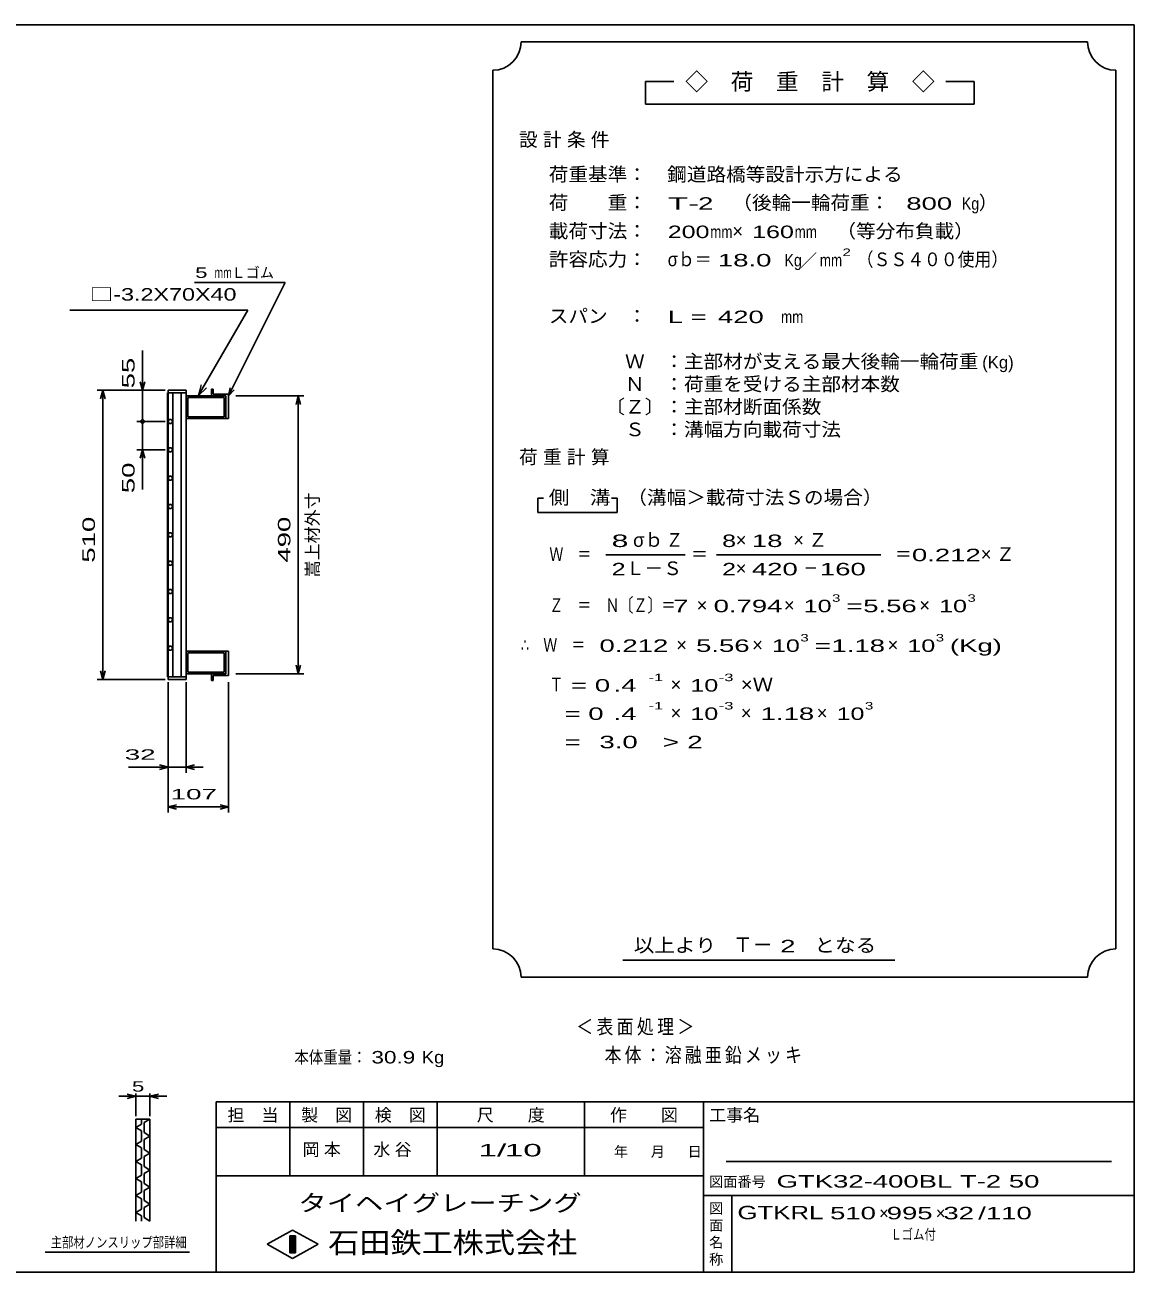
# Model space of a CAD drawing. Units: millimetres, scale not verified. Extents: x -1820 to 1731, y -1282 to 1054.
# Drawn here: x -227 to 1731, y -1146 to 1054 of the extents above; entities that cross this region are included whole.
import ezdxf
from ezdxf.enums import TextEntityAlignment as Align

# ---------------------------------------------------------------- set-up
doc = ezdxf.new("R2010")
doc.units = ezdxf.units.MM
doc.header["$LTSCALE"] = 10
for name, color, linetype, lineweight in [('0_2', 150, 'Continuous', 25), ('16', 3, 'Continuous', 25), ('22', 4, 'Continuous', 25), ('24', 2, 'Continuous', 25), ('32', 4, 'Continuous', 25)]:
    doc.layers.add(name, color=color, linetype=linetype, lineweight=lineweight)
doc.styles.add('ベクトル', font='')
doc.styles.get('ベクトル').set_extended_font_data('ベクトル')

msp = doc.modelspace()

# ---------------------------------------------------------------- linework, layer by layer
at = {"layer": '0_2'}
for p, q in [((-1729, 1053.5), (1731, 1053.5)), ((1731, 1053.5), (1731, -1146.5)), ((1731, -846.5), (111, -846.5)), ((111, -846.5), (111, -1146.5)), ((241, -846.5), (241, -976.5)), ((371, -976.5), (371, -846.5)), ((501, -846.5), (501, -976.5)), ((761, -976.5), (761, -846.5)), ((971, -846.5), (971, -1146.5)), ((971, -891.5), (111, -891.5)), ((1691, -951.5), (1011, -951.5)), ((111, -976.5), (971, -976.5)), ((971, -1011.5), (1731, -1011.5)), ((1021, -1146.5), (1021, -1011.5)), ((201, -1097.5), (246, -1072.5)), ((246, -1072.5), (291, -1097.5)), ((246, -1122.5), (201, -1097.5)), ((241, -1082.5), (251, -1082.5)), ((241, -1112.5), (241, -1082.5)), ((241, -1082.5), (243, -1082.5)), ((243, -1082.5), (243, -1112.5)), ((245, -1112.5), (245, -1082.5)), ((245, -1082.5), (247, -1082.5)), ((291, -1097.5), (246, -1122.5)), ((247, -1082.5), (247, -1112.5)), ((249, -1112.5), (249, -1082.5)), ((249, -1082.5), (251, -1082.5)), ((251, -1082.5), (251, -1112.5)), ((251, -1082.5), (251, -1112.5)), ((251, -1112.5), (241, -1112.5)), ((243, -1112.5), (245, -1112.5)), ((247, -1112.5), (249, -1112.5)), ((1731, -1146.5), (-1729, -1146.5))]:
    msp.add_line(p, q, dxfattribs=at)
at = {"layer": '16'}
for p, q in [((25.3, -96.5), (25.3, 404.5)), ((25.3, 404.5), (26, 404.5)), ((58, 409), (26, 409)), ((26, 409), (26, 404.5)), ((26, 404.5), (58, 404.5)), ((26, 404.5), (26, -96.5)), ((58, 404.5), (26, 404.5)), ((34.5, 404.5), (34.5, -96.5)), ((49.5, -96.5), (49.5, 404.5)), ((58, 404.5), (58, 409)), ((58, -96.5), (58, 404.5)), ((58, 399), (128, 399)), ((58, 359), (58, 399)), ((61, 396), (125, 396)), ((61, 362), (61, 396)), ((106, 411), (103, 411)), ((103, 411), (103, 399)), ((103, 399), (128, 399)), ((106, 402), (106, 411)), ((133, 402), (106, 402)), ((125, 396), (125, 362)), ((128, 399), (128, 359)), ((128, 399), (128, 359)), ((133, 359), (133, 402)), ((27.98, 357.45), (26, 353.97)), ((26, 353.97), (28.02, 350.52)), ((31.98, 357.48), (27.98, 357.45)), ((34, 354), (31.98, 357.48)), ((32.02, 350.55), (34, 354.03)), ((128, 359), (58, 359)), ((125, 362), (61, 362)), ((128, 359), (133, 359)), ((28.02, 350.52), (32.02, 350.55)), ((27.98, 307.45), (26, 303.97)), ((26, 303.97), (28.02, 300.52)), ((31.98, 307.48), (27.98, 307.45)), ((28.02, 300.52), (32.02, 300.55)), ((34, 304), (31.98, 307.48)), ((32.02, 300.55), (34, 304.03)), ((27.98, 257.45), (26, 253.97)), ((26, 253.97), (28.02, 250.52)), ((31.98, 257.48), (27.98, 257.45)), ((28.02, 250.52), (32.02, 250.55)), ((34, 254), (31.98, 257.48)), ((32.02, 250.55), (34, 254.03)), ((27.98, 207.45), (26, 203.97)), ((26, 203.97), (28.02, 200.52)), ((31.98, 207.48), (27.98, 207.45)), ((28.02, 200.52), (32.02, 200.55)), ((34, 204), (31.98, 207.48)), ((32.02, 200.55), (34, 204.03)), ((27.98, 157.45), (26, 153.97)), ((31.98, 157.48), (27.98, 157.45)), ((34, 154), (31.98, 157.48)), ((32.02, 150.55), (34, 154.03)), ((26, 153.97), (28.02, 150.52)), ((28.02, 150.52), (32.02, 150.55)), ((27.98, 107.45), (26, 103.97)), ((26, 103.97), (28.02, 100.52)), ((31.98, 107.48), (27.98, 107.45)), ((28.02, 100.52), (32.02, 100.55)), ((34, 104), (31.98, 107.48)), ((32.02, 100.55), (34, 104.03)), ((27.98, 57.45), (26, 53.97)), ((26, 53.97), (28.02, 50.52)), ((31.98, 57.48), (27.98, 57.45)), ((28.02, 50.52), (32.02, 50.55)), ((34, 54), (31.98, 57.48)), ((32.02, 50.55), (34, 54.03)), ((27.98, 7.45), (26, 3.97)), ((26, 3.97), (28.02, 0.52)), ((31.98, 7.48), (27.98, 7.45)), ((28.02, 0.52), (32.02, 0.55)), ((34, 4), (31.98, 7.48)), ((32.02, 0.55), (34, 4.03)), ((27.98, -42.55), (26, -46.03)), ((31.98, -42.52), (27.98, -42.55)), ((34, -46), (31.98, -42.52)), ((26, -46.03), (28.02, -49.48)), ((28.02, -49.48), (32.02, -49.45)), ((32.02, -49.45), (34, -45.97)), ((128, -51), (58, -51)), ((58, -51), (58, -91)), ((125, -54), (61, -54)), ((61, -54), (61, -88)), ((125, -88), (125, -54)), ((128, -91), (128, -51)), ((128, -51), (133, -51)), ((128, -91), (128, -51)), ((133, -51), (133, -94)), ((61, -88), (125, -88)), ((26, -96.5), (25.3, -96.5)), ((26, -96.5), (58, -96.5)), ((26, -101), (26, -96.5)), ((26, -96.5), (58, -96.5)), ((58, -101), (26, -101)), ((58, -91), (128, -91)), ((58, -96.5), (58, -101)), ((103, -103), (103, -91)), ((103, -91), (128, -91)), ((106, -103), (103, -103)), ((133, -94), (106, -94)), ((106, -94), (106, -103))]:
    msp.add_line(p, q, dxfattribs=at)
at = {"layer": '22'}
for p, q in [((73, 599), (233, 599)), ((133, 399), (233, 599)), ((166.88, 550.6), (-147.12, 550.6)), ((79.51, 399.29), (166.88, 550.6)), ((-19, 409), (-19, 479)), ((-19, 409), (-23, 424)), ((-15, 424), (-19, 409)), ((-99, 409), (21, 409)), ((-93, 394), (-89, 409)), ((-85, 394), (-89, 409)), ((-89, -101), (-89, 409)), ((21, 409), (-29, 409)), ((-19, 409), (-19, 354)), ((133, 399), (136, 413.6)), ((133, 399), (143, 410)), ((146, 399), (266, 399)), ((252, 384), (256, 399)), ((260, 384), (256, 399)), ((256, -91), (256, 399)), ((-29, 354), (21, 354)), ((-19, 304), (-19, 354)), ((-29, 304), (21, 304)), ((-23, 289), (-19, 304)), ((-15, 289), (-19, 304)), ((-19, 234), (-19, 304)), ((-89, -101), (-93, -86)), ((-89, -101), (-85, -86)), ((256, -91), (252, -76)), ((256, -91), (260, -76)), ((-99, -101), (21, -101)), ((26, -266), (26, -106)), ((26, -336), (26, -106)), ((58, -266), (58, -106)), ((133, -336), (133, -106)), ((146, -91), (266, -91)), ((-44, -256), (26, -256)), ((26, -256), (11, -252)), ((11, -260), (26, -256)), ((26, -256), (58, -256)), ((58, -256), (73, -252)), ((73, -260), (58, -256)), ((58, -256), (88, -256)), ((26, -326), (41, -322)), ((41, -330), (26, -326)), ((26, -326), (133, -326)), ((133, -326), (118, -322)), ((118, -330), (133, -326))]:
    msp.add_line(p, q, dxfattribs=at)
at = {"layer": '22', "lineweight": 13}
for p, q in [((84.69, 418.6), (79.51, 399.29)), ((79.51, 399.29), (93.65, 413.43))]:
    msp.add_line(p, q, dxfattribs=at)
at = {"layer": '22'}
msp.add_circle((-19, 354), 3, dxfattribs=at)
at = {"layer": '24', "color": 4}
for p, q in [((1649, 1023.5), (649, 1023.5)), ((599, 973.5), (599, -576.5)), ((1699, -576.5), (1699, 973.5)), ((919, 953.5), (869, 953.5)), ((869, 953.5), (869, 913.5)), ((1449, 953.5), (1399, 953.5)), ((1449, 913.5), (1449, 953.5)), ((869, 913.5), (1449, 913.5)), ((689, 218.5), (679, 218.5)), ((679, 218.5), (679, 193.5)), ((819, 218.5), (809, 218.5)), ((819, 193.5), (819, 218.5)), ((679, 193.5), (819, 193.5)), ((799, 118.5), (939, 118.5)), ((994, 118.5), (1284, 118.5)), ((829, -596.5), (1309, -596.5)), ((649, -626.5), (1649, -626.5))]:
    msp.add_line(p, q, dxfattribs=at)
for centre, start, end in [((599, 1023.5), 270, 0), ((1699, 1023.5), 180, 270), ((599, -626.5), 0, 90), ((1699, -626.5), 90, 180)]:
    msp.add_arc(centre, 50, start, end, dxfattribs=at)
at = {"layer": '32'}
for p, q in [((-31, -836.5), (-46, -832.5)), ((-31, -871.5), (-31, -831.5)), ((-6, -831.5), (-6, -871.5)), ((-6, -836.5), (9, -832.5)), ((-31, -836.5), (-61, -836.5)), ((-46, -840.5), (-31, -836.5)), ((-31, -836.5), (-6, -836.5)), ((9, -840.5), (-6, -836.5)), ((-6, -836.5), (24, -836.5)), ((-31, -876.5), (-6, -876.5)), ((-31, -1056.5), (-31, -876.5)), ((-21, -876.5), (-21, -885.5)), ((-6, -876.5), (-16, -882.5)), ((-6, -876.5), (-6, -1056.5)), ((-21, -885.5), (-31, -891.5)), ((-31, -891.5), (-21, -897.5)), ((-21, -897.5), (-21, -915.5)), ((-16, -882.5), (-16, -900.5)), ((-16, -900.5), (-6, -906.5)), ((-21, -915.5), (-31, -921.5)), ((-31, -921.5), (-21, -927.5)), ((-6, -906.5), (-16, -912.5)), ((-16, -912.5), (-16, -930.5)), ((-21, -945.5), (-31, -951.5)), ((-21, -927.5), (-21, -945.5)), ((-16, -930.5), (-6, -936.5)), ((-6, -936.5), (-16, -942.5)), ((-16, -942.5), (-16, -960.5)), ((-31, -951.5), (-21, -957.5)), ((-21, -957.5), (-21, -975.5)), ((-16, -960.5), (-6, -966.5)), ((-6, -966.5), (-16, -972.5)), ((-21, -975.5), (-31, -981.5)), ((-31, -981.5), (-21, -987.5)), ((-21, -987.5), (-21, -1005.5)), ((-16, -972.5), (-16, -990.5)), ((-21, -1005.5), (-31, -1011.5)), ((-31, -1011.5), (-21, -1017.5)), ((-16, -990.5), (-6, -996.5)), ((-6, -996.5), (-16, -1002.5)), ((-16, -1002.5), (-16, -1020.5)), ((-21, -1017.5), (-21, -1035.5)), ((-16, -1020.5), (-6, -1026.5)), ((-6, -1026.5), (-16, -1032.5)), ((-16, -1032.5), (-16, -1050.5)), ((-21, -1035.5), (-31, -1041.5)), ((-31, -1041.5), (-21, -1047.5)), ((-21, -1047.5), (-21, -1056.5)), ((-16, -1050.5), (-6, -1056.5)), ((64, -1111.5), (-191, -1111.5))]:
    msp.add_line(p, q, dxfattribs=at)

# ---------------------------------------------------------------- texts
at = {"layer": '0_2', "style": 'ベクトル'}
for s, height, p in [('担\u3000当', 21.99, (131, -869.5)), ('製\u3000図', 21.99, (261, -869.5)), ('検\u3000図', 21.99, (391, -869.5)), ('尺\u3000\u3000度', 21.99, (571, -869.5)), ('作\u3000\u3000図', 21.99, (806, -869.5)), ('工事名', 21.99, (981, -869.5)), ('年', 18.33, (813, -934)), ('月', 18.33, (878, -934)), ('日', 18.33, (943, -934)), ('図面番号', 18.33, (981, -987)), ('図', 18.33, (981, -1034)), ('面', 18.33, (981, -1064)), ('名', 18.33, (981, -1094)), ('称', 18.33, (981, -1124))]:
    msp.add_text(s, height=height, dxfattribs=at).set_placement(p, align=Align.MIDDLE_LEFT)
at = {"layer": '0_2', "color": 222, "style": 'ベクトル'}
for s, height, width, p in [('タイヘイグレーチング', 29.33, 1.25, (256, -1024.5)), ('石田鉄工株式会社', 36.66, 1.1, (308.5, -1094.5))]:
    msp.add_text(s, height=height, dxfattribs=dict(at, width=width)).set_placement(p, align=Align.MIDDLE_LEFT)
at = {"layer": '22', "color": 2, "style": 'ベクトル'}
for s, height, width, p in [(' 5 ', 18.33, 1.6, (63, 616.5)), ('mm', 18.33, 0.75, (108, 616.5)), (' 32 ', 18.33, 2, (-64, -233.5)), (' 107 ', 18.33, 2, (17, -303.5)), ('本体重量：', 21.99, 0.85, (249, -767.5)), (' 30.9', 21.99, 1.35, (374, -767.5)), ('Kg', 21.99, 1.1, (474, -767.5)), ('1/', 21.99, 2, (574, -931.5)), (' 10 ', 21.99, 2, (604, -931.5)), ('GTK32-400BL T-2 50          ', 21.99, 1.65, (1100, -986.5)), ('GTKRL', 23.46, 1.45, (1031, -1041.5)), (' 510 ', 21.99, 1.65, (1181, -1042.5)), (' 995 ', 21.99, 1.65, (1281, -1042.5)), (' 32 ', 21.99, 1.65, (1381, -1042.5)), ('/', 21.99, 1.65, (1456, -1042.5)), (' 110 ', 21.99, 1.65, (1456, -1042.5)), ('Ｌゴム付', 18.33, 0.8, (1301, -1080))]:
    msp.add_text(s, height=height, dxfattribs=dict(at, width=width)).set_placement(p, align=Align.MIDDLE_LEFT)
for s, height, p in [('Ｌゴム', 18.33, (138, 616.5)), ('×', 21.99, (1281, -1042.5)), ('×', 21.99, (1381, -1042.5))]:
    msp.add_text(s, height=height, dxfattribs=at).set_placement(p, align=Align.MIDDLE_LEFT)
at = {"layer": '22', "color": 2, "style": 'ベクトル', "width": 1.4}
msp.add_text('□-3.2X70X40', height=21.99, dxfattribs=at).set_placement((146.88, 560.6), align=Align.BOTTOM_RIGHT)
at = {"layer": '22', "color": 2, "style": 'ベクトル', "width": 1.65}
for s, p in [(' 55 ', (-44, 399)), (' 50 ', (-44, 214)), (' 510 ', (-114, 91.5)), (' 490', (231, 91.5))]:
    msp.add_text(s, height=21.99, rotation=90, dxfattribs=at).set_placement(p, align=Align.MIDDLE_LEFT)
at = {"layer": '22', "color": 2, "style": 'ベクトル'}
msp.add_text('嵩上材外寸', height=21.99, rotation=90, dxfattribs=at).set_placement((281, 79), align=Align.MIDDLE_LEFT)
at = {"layer": '22', "color": 2, "attachment_point": 4, "style": 'ベクトル'}
for s, insert, char_height in [('\\T1.2;\\W0.85;＜表面処理＞', (746.5, -715), 25.66), ('\\T1.19;\\W0.85;本体：溶融亜鉛メッキ', (796.5, -765), 25.66), ('\\T1.25;岡本\u3000', (263.5, -931.5), 21.99), ('\\T1.25;水谷\u3000', (388.5, -931.5), 21.99)]:
    msp.add_mtext(s, dxfattribs=dict(at, insert=insert, char_height=char_height))
at = {"layer": '24', "style": 'ベクトル'}
for s, height, p in [('◇\u3000荷\u3000重\u3000計\u3000算\u3000◇', 29.33, (939, 953.5)), ('）', 24.19, (1457, 740)), ('×', 24.19, (1022, 690)), ('／', 21.99, (1141.5, 638.5)), ('(Kg)', 21.99, (1463, 458.5)), ('σｂ', 24.19, (847, 145)), ('×', 24.19, (1028, 145)), ('Ｌ－Ｓ', 24.19, (834, 95)), ('×', 24.19, (1028, 95)), ('×', 24.19, (959, 30)), ('×', 24.19, (1113, 30)), ('×', 24.19, (1352, 30)), ('×', 24.19, (923, -40)), ('×', 24.19, (1057, -40)), ('×', 24.19, (1296, -40)), ('×', 24.19, (913, -110)), ('×', 24.19, (913, -160)), ('×', 24.19, (1037, -160)), ('×', 24.19, (1171, -160)), ('Ｔ－', 25.66, (1023, -569))]:
    msp.add_text(s, height=height, dxfattribs=at).set_placement(p, align=Align.MIDDLE_LEFT)
for s, height, width, p in [('荷重基準：\u3000', 24.19, 1.05, (698, 790)), ('鋼道路橋等設計示方による', 24.19, 1.05, (907, 790)), ('荷\u3000\u3000重：\u3000', 24.19, 1.05, (698, 740)), ('T-', 21.99, 2, (908, 738.5)), (' 2 ', 21.99, 1.65, (948, 738.5)), ('（後輪一輪荷重：', 24.19, 1.05, (1022, 740)), ('  800', 21.99, 1.65, (1302, 738.5)), ('Kg', 21.99, 0.85, (1427, 738.5)), ('載荷寸法：\u3000', 24.19, 1.05, (698, 690)), ('\u3000（等分布負載）', 24.19, 1.05, (1171, 690)), ('200', 21.99, 1.5, (908, 688.5)), ('mm', 21.99, 0.8, (983, 688.5)), ('160', 21.99, 1.5, (1057, 688.5)), ('mm', 21.99, 0.8, (1132, 688.5)), ('許容応力：\u3000', 24.19, 1.05, (698, 640)), ('σｂ＝', 24.19, 0.9, (908, 640)), (' 18.0', 21.99, 1.65, (983, 638.5)), ('Kg', 21.99, 0.85, (1114, 638.5)), ('mm', 21.99, 0.8, (1176.5, 638.5)), ('2', 13.2, 1.5, (1216.5, 652.5)), ('（ＳＳ４００使用）', 24.19, 0.9, (1241.5, 640)), ('スパン\u3000：\u3000', 24.19, 1.05, (698, 540)), ('L =', 21.99, 1.65, (908, 538.5)), (' 420 ', 21.99, 1.65, (983, 538.5)), ('mm', 21.99, 0.8, (1108, 538.5)), ('\u3000Ｗ\u3000：主部材が支える最大後輪一輪荷重', 24.19, 1.05, (798, 460)), ('\u3000Ｎ\u3000：荷重を受ける主部材本数', 24.19, 1.05, (798, 420)), ('〔Ｚ〕：主部材断面係数', 24.19, 1.05, (798, 380)), ('\u3000Ｓ\u3000：溝幅方向載荷寸法', 24.19, 1.05, (798, 340)), ('側\u3000溝', 24.19, 1.1, (698, 220)), ('\u3000（溝幅＞載荷寸法Ｓの場合）', 24.19, 1.05, (802, 220)), ('8', 21.99, 1.8, (809, 143.5)), ('Ｚ', 24.19, 0.9, (905, 145)), ('8', 21.99, 1.5, (1004, 143.5)), (' 18 ', 21.99, 1.65, (1043, 143.5)), ('Ｗ\u3000＝', 24.19, 0.75, (699, 120)), ('＝', 24.19, 0.9, (949, 120)), ('＝', 24.19, 0.9, (1309, 120)), ('0.212', 21.99, 1.65, (1339, 118.5)), ('2', 21.99, 1.5, (809, 93.5)), ('2', 21.99, 1.5, (1004, 93.5)), (' 420 ', 21.99, 1.65, (1043, 93.5)), ('－', 24.19, 0.75, (1148, 95)), (' 160 ', 21.99, 1.65, (1163, 93.5)), ('Ｚ\u3000＝\u3000Ｎ〔Ｚ〕＝', 24.19, 0.75, (699, 30)), ('3', 13.2, 1.5, (1198, 42.5)), ('3', 13.2, 1.5, (1437, 42.5)), (' 7 ', 21.99, 1.65, (904, 28.5)), ('0.794', 21.99, 1.65, (989, 28.5)), ('10', 21.99, 1.5, (1148, 28.5)), ('=', 21.99, 1.7, (1223, 28.5)), ('5.56', 21.99, 1.65, (1253, 28.5)), ('10', 21.99, 1.5, (1387, 28.5)), ('3', 13.2, 1.5, (1142, -27.5)), ('3', 13.2, 1.5, (1381, -27.5)), ('∴\u3000Ｗ\u3000＝', 24.19, 0.75, (649, -40)), (' 0.212', 21.99, 1.65, (774, -41.5)), ('5.56', 21.99, 1.65, (958, -41.5)), ('10', 21.99, 1.5, (1092, -41.5)), ('=', 21.99, 1.7, (1167, -41.5)), ('1.18', 21.99, 1.65, (1197, -41.5)), ('10', 21.99, 1.5, (1331, -41.5)), ('(Kg)', 21.99, 1.65, (1406, -41.5)), ('Ｔ', 24.19, 0.75, (699, -110)), (' = 0', 21.99, 1.65, (724, -111.5)), (' .4 ', 21.99, 1.65, (799, -111.5)), ('-1', 13.2, 1.65, (874, -97.5)), ('10', 21.99, 1.5, (948, -111.5)), ('-3', 13.2, 1.65, (998, -97.5)), ('×Ｗ', 24.19, 1.1, (1037, -110)), ('  = 0', 21.99, 1.65, (699, -161.5)), (' .4 ', 21.99, 1.65, (799, -161.5)), ('-1', 13.2, 1.65, (874, -147.5)), ('10', 21.99, 1.5, (948, -161.5)), ('-3', 13.2, 1.65, (998, -147.5)), ('1.18', 21.99, 1.65, (1072, -161.5)), ('10', 21.99, 1.5, (1206, -161.5)), ('3', 13.2, 1.5, (1256, -147.5)), ('  =', 21.99, 1.65, (699, -211.5)), (' 3.0', 21.99, 1.65, (774, -211.5)), ('>', 21.99, 1.7, (899, -211.5)), (' 2 ', 21.99, 1.65, (929, -211.5)), ('以上より\u3000', 24.19, 1.1, (848, -570)), (' 2 ', 21.99, 1.65, (1093, -571.5)), ('となる', 24.19, 1.1, (1167, -570))]:
    msp.add_text(s, height=height, dxfattribs=dict(at, width=width)).set_placement(p, align=Align.MIDDLE_LEFT)
at = {"layer": '24', "char_height": 24.19, "attachment_point": 4, "style": 'ベクトル'}
for s, insert in [('\\T1.28;設計条件', (645.5, 850)), ('\\T1.28;荷重計算', (645.5, 290)), ('\\T1.42;×Ｚ', (1129.5, 145)), ('\\T1.42;×Ｚ', (1460.5, 120))]:
    msp.add_mtext(s, dxfattribs=dict(at, insert=insert))
at = {"layer": '32', "color": 2, "style": 'ベクトル'}
for s, width, p in [(' 5 ', 1.6, (-48.5, -819)), ('主部材ノンスリップ部詳細', 0.8, (-181, -1094))]:
    msp.add_text(s, height=18.33, dxfattribs=dict(at, width=width)).set_placement(p, align=Align.MIDDLE_LEFT)

doc.saveas('drawing.dxf')
